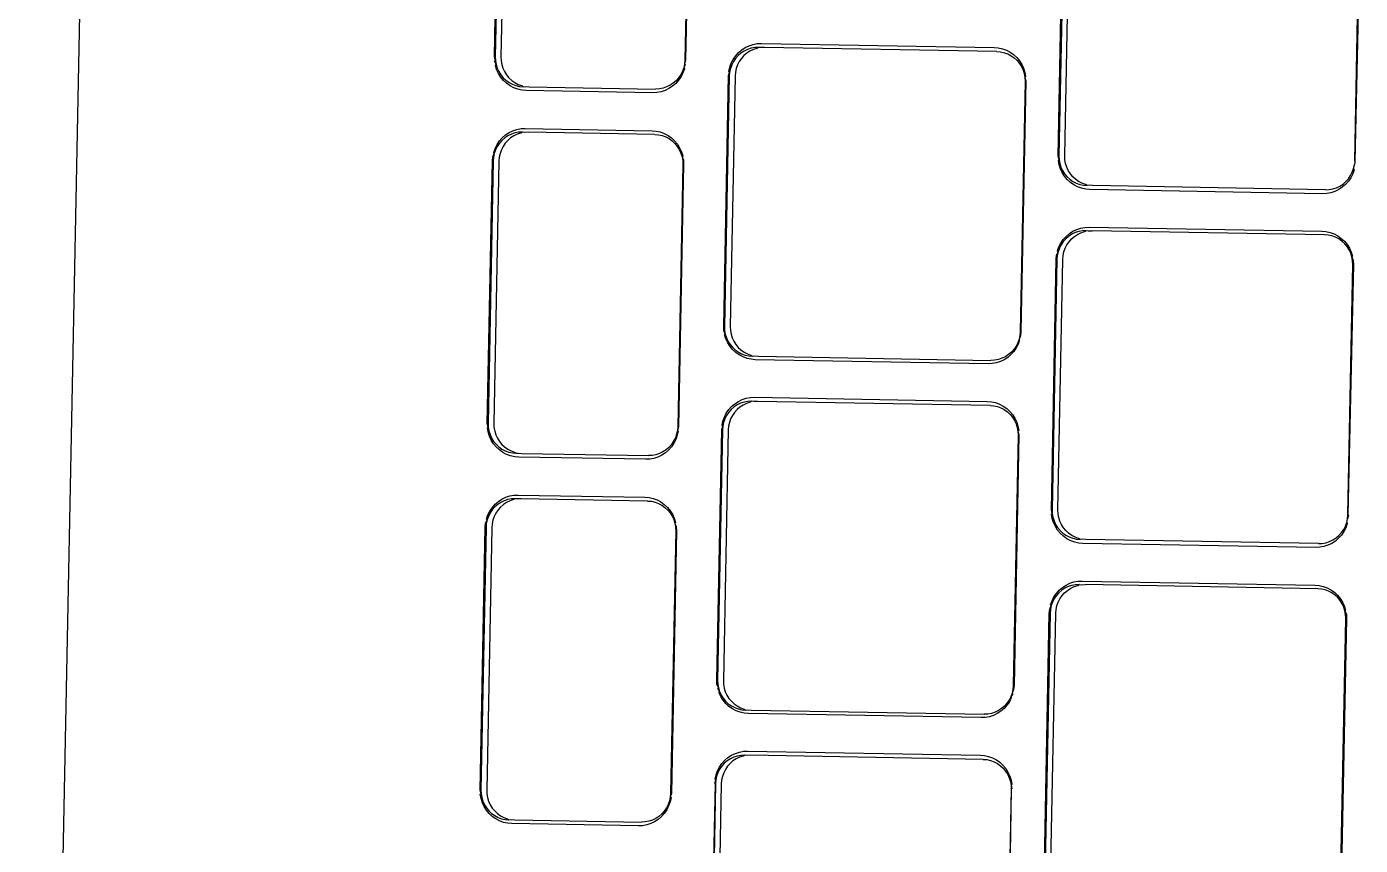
# Model space of a CAD drawing. Header units: millimetres. Extents: x 44692 to 659456, y -26273 to 96111.
# Drawn here: x 257766.3 to 257829.2, y -11892.9 to -11854.3 of the extents above; entities that cross this region are included whole.
import ezdxf

# ---------------------------------------------------------------- set-up
doc = ezdxf.new("R2010")
doc.units = ezdxf.units.MM
doc.header["$LTSCALE"] = 100
doc.layers.add('Muebles', color=112, linetype='Continuous')

msp = doc.modelspace()

# ---------------------------------------------------------------- linework, layer by layer
at = {"layer": 'Muebles'}
for p, q in [((257771.133, -11734.54), (257766.327, -11981.102)), ((257788.372, -11855.716), (257788.613, -11843.343)), ((257788.648, -11843.348), (257788.407, -11855.71)), ((257788.921, -11843.353), (257788.68, -11855.715)), ((257797.59, -11843.506), (257797.349, -11855.868)), ((257797.625, -11843.502), (257797.384, -11855.875)), ((257814.943, -11860.4), (257815.173, -11848.583)), ((257815.209, -11848.576), (257814.978, -11860.382)), ((257815.251, -11860.387), (257815.482, -11848.581)), ((257828.915, -11860.628), (257829.145, -11848.822)), ((257829.18, -11848.83), (257828.915, -11860.628)), ((257800.028, -11855.385), (257800.195, -11855.275)), ((257800.301, -11855.364), (257800.141, -11855.441)), ((257800.195, -11855.275), (257800.376, -11855.189)), ((257800.47, -11855.309), (257800.301, -11855.364)), ((257800.376, -11855.189), (257800.566, -11855.127)), ((257800.574, -11855.369), (257800.414, -11855.445)), ((257800.644, -11855.277), (257800.47, -11855.309)), ((257800.566, -11855.127), (257800.762, -11855.091)), ((257800.743, -11855.314), (257800.574, -11855.369)), ((257800.82, -11855.268), (257800.644, -11855.277)), ((257800.82, -11855.268), (257800.743, -11855.314)), ((257800.762, -11855.091), (257800.955, -11855.081)), ((257800.917, -11855.282), (257800.82, -11855.268)), ((257801.093, -11855.273), (257800.917, -11855.282)), ((257800.955, -11855.081), (257811.926, -11855.275)), ((257812.054, -11855.467), (257801.093, -11855.273)), ((257811.926, -11855.275), (257812.119, -11855.291)), ((257812.119, -11855.291), (257812.314, -11855.334)), ((257812.314, -11855.334), (257812.501, -11855.403)), ((257788.415, -11855.891), (257788.372, -11855.716)), ((257788.381, -11855.915), (257788.415, -11855.891)), ((257788.446, -11856.07), (257788.381, -11855.915)), ((257788.407, -11855.71), (257788.415, -11855.891)), ((257788.415, -11855.891), (257788.446, -11856.07)), ((257788.68, -11855.715), (257788.688, -11855.896)), ((257788.688, -11855.896), (257788.719, -11856.075)), ((257797.349, -11855.868), (257797.334, -11856.049)), ((257797.384, -11855.875), (257797.334, -11856.049)), ((257799.535, -11856.013), (257799.626, -11855.832)), ((257799.636, -11855.934), (257799.555, -11856.094)), ((257799.626, -11855.832), (257799.741, -11855.666)), ((257799.737, -11855.787), (257799.636, -11855.934)), ((257799.857, -11855.654), (257799.737, -11855.787)), ((257799.741, -11855.666), (257799.875, -11855.515)), ((257799.909, -11855.939), (257799.828, -11856.099)), ((257799.992, -11855.538), (257799.857, -11855.654)), ((257799.875, -11855.515), (257800.028, -11855.385)), ((257800.01, -11855.792), (257799.909, -11855.939)), ((257800.141, -11855.441), (257799.992, -11855.538)), ((257800.13, -11855.659), (257800.01, -11855.792)), ((257800.265, -11855.543), (257800.13, -11855.659)), ((257800.414, -11855.445), (257800.265, -11855.543)), ((257812.054, -11855.467), (257812.23, -11855.481)), ((257812.23, -11855.481), (257812.403, -11855.52)), ((257812.403, -11855.52), (257812.569, -11855.58)), ((257812.501, -11855.403), (257812.678, -11855.495)), ((257812.569, -11855.58), (257812.726, -11855.663)), ((257812.678, -11855.495), (257812.841, -11855.611)), ((257812.726, -11855.663), (257812.871, -11855.765)), ((257812.841, -11855.611), (257812.989, -11855.747)), ((257812.871, -11855.765), (257813.002, -11855.886)), ((257812.989, -11855.747), (257813.117, -11855.901)), ((257813.002, -11855.886), (257813.116, -11856.023)), ((257813.117, -11855.901), (257813.225, -11856.072)), ((257788.416, -11856.116), (257788.446, -11856.07)), ((257788.476, -11856.311), (257788.416, -11856.116)), ((257788.446, -11856.07), (257788.5, -11856.243)), ((257788.561, -11856.496), (257788.476, -11856.311)), ((257788.5, -11856.243), (257788.575, -11856.407)), ((257788.668, -11856.668), (257788.561, -11856.496)), ((257788.575, -11856.407), (257788.67, -11856.559)), ((257788.67, -11856.559), (257788.784, -11856.698)), ((257788.719, -11856.075), (257788.773, -11856.247)), ((257788.773, -11856.247), (257788.848, -11856.411)), ((257788.848, -11856.411), (257788.943, -11856.564)), ((257788.943, -11856.564), (257789.057, -11856.703)), ((257797.154, -11856.558), (257797.053, -11856.707)), ((257797.235, -11856.397), (257797.154, -11856.558)), ((257797.256, -11856.466), (257797.165, -11856.648)), ((257797.296, -11856.226), (257797.235, -11856.397)), ((257797.324, -11856.274), (257797.256, -11856.466)), ((257797.334, -11856.049), (257797.296, -11856.226)), ((257797.367, -11856.074), (257797.296, -11856.226)), ((257797.296, -11856.226), (257797.324, -11856.274)), ((257797.334, -11856.049), (257797.367, -11856.074)), ((257799.177, -11868.416), (257799.407, -11856.599)), ((257799.442, -11856.618), (257799.212, -11868.423)), ((257799.407, -11856.599), (257799.457, -11856.439)), ((257799.424, -11856.402), (257799.467, -11856.204)), ((257799.457, -11856.439), (257799.424, -11856.402)), ((257799.457, -11856.439), (257799.442, -11856.618)), ((257799.495, -11856.263), (257799.457, -11856.439)), ((257799.467, -11856.204), (257799.535, -11856.013)), ((257799.715, -11856.623), (257799.485, -11868.428)), ((257799.555, -11856.094), (257799.495, -11856.263)), ((257799.73, -11856.444), (257799.715, -11856.623)), ((257799.768, -11856.268), (257799.73, -11856.444)), ((257799.828, -11856.099), (257799.768, -11856.268)), ((257813.116, -11856.023), (257813.211, -11856.174)), ((257813.211, -11856.174), (257813.286, -11856.336)), ((257813.225, -11856.072), (257813.31, -11856.256)), ((257813.286, -11856.336), (257813.34, -11856.507)), ((257813.31, -11856.256), (257813.37, -11856.449)), ((257813.34, -11856.507), (257813.371, -11856.684)), ((257813.37, -11856.449), (257813.405, -11856.649)), ((257788.797, -11856.825), (257788.668, -11856.668)), ((257788.784, -11856.698), (257788.915, -11856.82)), ((257788.944, -11856.962), (257788.797, -11856.825)), ((257788.915, -11856.82), (257789.06, -11856.923)), ((257789.107, -11857.079), (257788.944, -11856.962)), ((257789.057, -11856.703), (257789.188, -11856.824)), ((257789.06, -11856.923), (257789.217, -11857.006)), ((257789.284, -11857.172), (257789.107, -11857.079)), ((257789.188, -11856.824), (257789.333, -11856.928)), ((257789.217, -11857.006), (257789.383, -11857.067)), ((257789.472, -11857.241), (257789.284, -11857.172)), ((257789.333, -11856.928), (257789.49, -11857.011)), ((257789.383, -11857.067), (257789.556, -11857.106)), ((257789.666, -11857.285), (257789.472, -11857.241)), ((257789.49, -11857.011), (257789.656, -11857.072)), ((257789.556, -11857.106), (257789.732, -11857.121)), ((257789.656, -11857.072), (257789.732, -11857.121)), ((257789.732, -11857.121), (257789.829, -11857.111)), ((257789.829, -11857.111), (257790.005, -11857.126)), ((257790.005, -11857.126), (257795.97, -11857.231)), ((257796.147, -11857.222), (257795.97, -11857.231)), ((257796.321, -11857.19), (257796.147, -11857.222)), ((257796.489, -11857.134), (257796.321, -11857.19)), ((257796.596, -11857.211), (257796.415, -11857.298)), ((257796.649, -11857.057), (257796.489, -11857.134)), ((257796.764, -11857.1), (257796.596, -11857.211)), ((257796.798, -11856.959), (257796.649, -11857.057)), ((257796.916, -11856.968), (257796.764, -11857.1)), ((257796.934, -11856.841), (257796.798, -11856.959)), ((257797.05, -11856.816), (257796.916, -11856.968)), ((257797.053, -11856.707), (257796.934, -11856.841)), ((257797.165, -11856.648), (257797.05, -11856.816)), ((257813.379, -11856.864), (257813.149, -11868.669)), ((257813.414, -11856.846), (257813.184, -11868.663)), ((257813.405, -11856.649), (257813.371, -11856.684)), ((257813.371, -11856.684), (257813.379, -11856.864)), ((257813.371, -11856.684), (257813.414, -11856.846)), ((257789.859, -11857.301), (257789.666, -11857.285)), ((257795.836, -11857.406), (257789.859, -11857.301)), ((257796.029, -11857.397), (257795.836, -11857.406)), ((257796.225, -11857.36), (257796.029, -11857.397)), ((257796.415, -11857.298), (257796.225, -11857.36)), ((257789.245, -11859.197), (257789.435, -11859.135)), ((257789.435, -11859.135), (257789.631, -11859.098)), ((257789.631, -11859.098), (257789.824, -11859.089)), ((257789.824, -11859.089), (257795.801, -11859.194)), ((257788.495, -11859.847), (257788.609, -11859.679)), ((257788.726, -11859.651), (257788.607, -11859.785)), ((257788.609, -11859.679), (257788.744, -11859.527)), ((257788.862, -11859.534), (257788.726, -11859.651)), ((257788.744, -11859.527), (257788.896, -11859.395)), ((257789.011, -11859.435), (257788.862, -11859.534)), ((257788.999, -11859.656), (257788.88, -11859.79)), ((257788.896, -11859.395), (257789.064, -11859.284)), ((257789.135, -11859.538), (257788.999, -11859.656)), ((257789.171, -11859.358), (257789.011, -11859.435)), ((257789.064, -11859.284), (257789.245, -11859.197)), ((257789.284, -11859.44), (257789.135, -11859.538)), ((257789.339, -11859.303), (257789.171, -11859.358)), ((257789.444, -11859.363), (257789.284, -11859.44)), ((257789.513, -11859.27), (257789.339, -11859.303)), ((257789.612, -11859.307), (257789.444, -11859.363)), ((257789.69, -11859.261), (257789.513, -11859.27)), ((257789.69, -11859.261), (257789.612, -11859.307)), ((257789.786, -11859.275), (257789.69, -11859.261)), ((257789.963, -11859.266), (257789.786, -11859.275)), ((257795.928, -11859.371), (257789.963, -11859.266)), ((257795.801, -11859.194), (257795.994, -11859.21)), ((257795.928, -11859.371), (257796.104, -11859.386)), ((257795.994, -11859.21), (257796.188, -11859.254)), ((257796.104, -11859.386), (257796.277, -11859.425)), ((257796.188, -11859.254), (257796.376, -11859.323)), ((257796.277, -11859.425), (257796.443, -11859.486)), ((257796.376, -11859.323), (257796.553, -11859.416)), ((257796.443, -11859.486), (257796.6, -11859.569)), ((257796.553, -11859.416), (257796.716, -11859.533)), ((257796.6, -11859.569), (257796.745, -11859.673)), ((257796.716, -11859.533), (257796.863, -11859.67)), ((257796.745, -11859.673), (257796.876, -11859.795)), ((257796.863, -11859.67), (257796.992, -11859.827)), ((257788.293, -11860.421), (257788.364, -11860.266)), ((257788.364, -11860.266), (257788.326, -11860.444)), ((257788.336, -11860.221), (257788.404, -11860.029)), ((257788.364, -11860.266), (257788.336, -11860.221)), ((257788.425, -11860.096), (257788.364, -11860.266)), ((257788.404, -11860.029), (257788.495, -11859.847)), ((257788.506, -11859.934), (257788.425, -11860.096)), ((257788.607, -11859.785), (257788.506, -11859.934)), ((257788.637, -11860.271), (257788.599, -11860.448)), ((257788.698, -11860.1), (257788.637, -11860.271)), ((257788.779, -11859.939), (257788.698, -11860.1)), ((257788.88, -11859.79), (257788.779, -11859.939)), ((257796.876, -11859.795), (257796.99, -11859.933)), ((257796.99, -11859.933), (257797.085, -11860.086)), ((257796.992, -11859.827), (257797.099, -11859.999)), ((257797.085, -11860.086), (257797.16, -11860.25)), ((257797.099, -11859.999), (257797.184, -11860.184)), ((257797.16, -11860.25), (257797.214, -11860.422)), ((257797.184, -11860.184), (257797.244, -11860.379)), ((257797.244, -11860.379), (257797.214, -11860.422)), ((257814.987, -11860.561), (257814.943, -11860.4)), ((257814.978, -11860.382), (257814.987, -11860.561)), ((257815.26, -11860.566), (257815.251, -11860.387)), ((257788.035, -11872.993), (257788.276, -11860.62)), ((257788.311, -11860.624), (257788.07, -11872.986)), ((257788.276, -11860.62), (257788.293, -11860.421)), ((257788.326, -11860.444), (257788.311, -11860.624)), ((257788.584, -11860.629), (257788.343, -11872.991)), ((257788.599, -11860.448), (257788.584, -11860.629)), ((257797.253, -11860.782), (257797.012, -11873.144)), ((257797.288, -11860.779), (257797.047, -11873.152)), ((257797.214, -11860.422), (257797.245, -11860.601)), ((257797.214, -11860.422), (257797.279, -11860.58)), ((257797.245, -11860.601), (257797.253, -11860.782)), ((257797.279, -11860.58), (257797.288, -11860.779)), ((257814.952, -11860.597), (257814.987, -11860.561)), ((257814.987, -11860.797), (257814.952, -11860.597)), ((257814.987, -11860.561), (257815.018, -11860.738)), ((257815.047, -11860.99), (257814.987, -11860.797)), ((257815.018, -11860.738), (257815.071, -11860.909)), ((257815.132, -11861.173), (257815.047, -11860.99)), ((257815.071, -11860.909), (257815.146, -11861.072)), ((257815.291, -11860.743), (257815.26, -11860.566)), ((257815.344, -11860.914), (257815.291, -11860.743)), ((257815.419, -11861.076), (257815.344, -11860.914)), ((257828.802, -11861.151), (257828.862, -11860.982)), ((257828.893, -11861.036), (257828.823, -11861.233)), ((257828.862, -11860.982), (257828.9, -11860.807)), ((257828.862, -11860.982), (257828.893, -11861.036)), ((257828.9, -11860.807), (257828.95, -11860.653)), ((257828.95, -11860.653), (257828.915, -11860.628)), ((257815.24, -11861.344), (257815.132, -11861.173)), ((257815.146, -11861.072), (257815.241, -11861.223)), ((257815.368, -11861.499), (257815.24, -11861.344)), ((257815.241, -11861.223), (257815.355, -11861.36)), ((257815.355, -11861.36), (257815.486, -11861.481)), ((257815.516, -11861.635), (257815.368, -11861.499)), ((257815.514, -11861.227), (257815.419, -11861.076)), ((257815.486, -11861.481), (257815.631, -11861.583)), ((257815.628, -11861.365), (257815.514, -11861.227)), ((257815.679, -11861.75), (257815.516, -11861.635)), ((257815.759, -11861.485), (257815.628, -11861.365)), ((257815.631, -11861.583), (257815.788, -11861.665)), ((257815.904, -11861.588), (257815.759, -11861.485)), ((257816.061, -11861.67), (257815.904, -11861.588)), ((257828.365, -11861.708), (257828.5, -11861.592)), ((257828.617, -11861.58), (257828.482, -11861.73)), ((257828.5, -11861.592), (257828.62, -11861.459)), ((257828.731, -11861.413), (257828.617, -11861.58)), ((257828.62, -11861.459), (257828.721, -11861.311)), ((257828.721, -11861.311), (257828.802, -11861.151)), ((257828.823, -11861.233), (257828.731, -11861.413)), ((257815.856, -11861.843), (257815.679, -11861.75)), ((257815.788, -11861.665), (257815.954, -11861.726)), ((257816.043, -11861.911), (257815.856, -11861.843)), ((257815.954, -11861.726), (257816.127, -11861.764)), ((257816.238, -11861.954), (257816.043, -11861.911)), ((257816.227, -11861.731), (257816.061, -11861.67)), ((257816.127, -11861.764), (257816.303, -11861.779)), ((257816.303, -11861.779), (257816.227, -11861.731)), ((257816.431, -11861.97), (257816.238, -11861.954)), ((257816.4, -11861.769), (257816.303, -11861.779)), ((257816.576, -11861.784), (257816.4, -11861.769)), ((257827.402, -11862.164), (257816.431, -11861.97)), ((257827.537, -11861.977), (257816.576, -11861.784)), ((257827.595, -11862.155), (257827.402, -11862.164)), ((257827.537, -11861.977), (257827.713, -11861.968)), ((257827.791, -11862.119), (257827.595, -11862.155)), ((257827.713, -11861.968), (257827.888, -11861.936)), ((257827.981, -11862.057), (257827.791, -11862.119)), ((257827.888, -11861.936), (257828.056, -11861.882)), ((257828.162, -11861.971), (257827.981, -11862.057)), ((257828.056, -11861.882), (257828.216, -11861.805)), ((257828.33, -11861.861), (257828.162, -11861.971)), ((257828.216, -11861.805), (257828.365, -11861.708)), ((257828.482, -11861.73), (257828.33, -11861.861)), ((257815.182, -11864.325), (257815.316, -11864.175)), ((257815.434, -11864.174), (257815.298, -11864.29)), ((257815.316, -11864.175), (257815.469, -11864.044)), ((257815.582, -11864.077), (257815.434, -11864.174)), ((257815.469, -11864.044), (257815.637, -11863.935)), ((257815.571, -11864.295), (257815.707, -11864.179)), ((257815.743, -11864), (257815.582, -11864.077)), ((257815.637, -11863.935), (257815.817, -11863.849)), ((257815.707, -11864.179), (257815.856, -11864.082)), ((257815.911, -11863.945), (257815.743, -11864)), ((257815.817, -11863.849), (257816.007, -11863.787)), ((257815.856, -11864.082), (257816.016, -11864.005)), ((257816.085, -11863.913), (257815.911, -11863.945)), ((257816.007, -11863.787), (257816.203, -11863.751)), ((257816.016, -11864.005), (257816.184, -11863.95)), ((257816.262, -11863.905), (257816.085, -11863.913)), ((257816.184, -11863.95), (257816.262, -11863.905)), ((257816.203, -11863.751), (257816.396, -11863.741)), ((257816.262, -11863.905), (257816.358, -11863.918)), ((257816.358, -11863.918), (257816.535, -11863.91)), ((257816.396, -11863.741), (257827.368, -11863.935)), ((257827.495, -11864.103), (257816.535, -11863.91)), ((257827.368, -11863.935), (257827.56, -11863.951)), ((257827.672, -11864.118), (257827.495, -11864.103)), ((257827.56, -11863.951), (257827.755, -11863.994)), ((257827.844, -11864.156), (257827.672, -11864.118)), ((257827.755, -11863.994), (257827.942, -11864.062)), ((257828.011, -11864.217), (257827.844, -11864.156)), ((257827.942, -11864.062), (257828.119, -11864.155)), ((257828.119, -11864.155), (257828.283, -11864.271)), ((257814.908, -11864.864), (257814.976, -11864.673)), ((257814.997, -11864.73), (257814.936, -11864.9)), ((257814.976, -11864.673), (257815.068, -11864.492)), ((257815.078, -11864.571), (257814.997, -11864.73)), ((257815.068, -11864.492), (257815.182, -11864.325)), ((257815.179, -11864.423), (257815.078, -11864.571)), ((257815.298, -11864.29), (257815.179, -11864.423)), ((257815.209, -11864.904), (257815.27, -11864.735)), ((257815.27, -11864.735), (257815.351, -11864.576)), ((257815.351, -11864.576), (257815.452, -11864.428)), ((257815.452, -11864.428), (257815.571, -11864.295)), ((257828.168, -11864.299), (257828.011, -11864.217)), ((257828.313, -11864.401), (257828.168, -11864.299)), ((257828.283, -11864.271), (257828.43, -11864.407)), ((257828.443, -11864.522), (257828.313, -11864.401)), ((257828.43, -11864.407), (257828.558, -11864.561)), ((257828.557, -11864.659), (257828.443, -11864.522)), ((257828.653, -11864.81), (257828.557, -11864.659)), ((257828.558, -11864.561), (257828.666, -11864.732)), ((257828.666, -11864.732), (257828.751, -11864.916)), ((257814.618, -11877.076), (257814.848, -11865.259)), ((257814.883, -11865.254), (257814.653, -11877.06)), ((257814.848, -11865.259), (257814.865, -11865.062)), ((257814.865, -11865.062), (257814.936, -11864.9)), ((257814.899, -11865.075), (257814.883, -11865.254)), ((257814.936, -11864.9), (257814.899, -11865.075)), ((257814.936, -11864.9), (257814.908, -11864.864)), ((257814.926, -11877.064), (257815.156, -11865.259)), ((257815.156, -11865.259), (257815.172, -11865.08)), ((257815.172, -11865.08), (257815.209, -11864.904)), ((257828.728, -11864.973), (257828.653, -11864.81)), ((257828.781, -11865.144), (257828.728, -11864.973)), ((257828.751, -11864.916), (257828.811, -11865.109)), ((257828.811, -11865.109), (257828.781, -11865.144)), ((257828.812, -11865.321), (257828.781, -11865.144)), ((257828.781, -11865.144), (257828.846, -11865.309)), ((257828.82, -11865.5), (257828.812, -11865.321)), ((257828.846, -11865.309), (257828.855, -11865.506)), ((257828.59, -11877.305), (257828.82, -11865.5)), ((257828.855, -11865.506), (257828.59, -11877.305)), ((257799.186, -11868.613), (257799.177, -11868.416)), ((257799.212, -11868.423), (257799.22, -11868.603)), ((257799.485, -11868.428), (257799.493, -11868.608)), ((257799.251, -11868.779), (257799.186, -11868.613)), ((257799.22, -11868.603), (257799.251, -11868.779)), ((257799.221, -11868.813), (257799.251, -11868.779)), ((257799.281, -11869.006), (257799.221, -11868.813)), ((257799.251, -11868.779), (257799.304, -11868.951)), ((257799.366, -11869.189), (257799.281, -11869.006)), ((257799.304, -11868.951), (257799.379, -11869.113)), ((257799.474, -11869.36), (257799.366, -11869.189)), ((257799.379, -11869.113), (257799.475, -11869.264)), ((257799.493, -11868.608), (257799.524, -11868.784)), ((257799.524, -11868.784), (257799.577, -11868.955)), ((257799.577, -11868.955), (257799.652, -11869.118)), ((257799.652, -11869.118), (257799.748, -11869.269)), ((257813.035, -11869.193), (257812.954, -11869.353)), ((257813.096, -11869.024), (257813.035, -11869.193)), ((257813.124, -11869.058), (257813.056, -11869.249)), ((257813.134, -11868.848), (257813.096, -11869.024)), ((257813.167, -11868.859), (257813.096, -11869.024)), ((257813.096, -11869.024), (257813.124, -11869.058)), ((257813.149, -11868.669), (257813.134, -11868.848)), ((257813.184, -11868.663), (257813.167, -11868.859)), ((257799.602, -11869.515), (257799.474, -11869.36)), ((257799.475, -11869.264), (257799.589, -11869.401)), ((257799.589, -11869.401), (257799.719, -11869.522)), ((257799.75, -11869.651), (257799.602, -11869.515)), ((257799.719, -11869.522), (257799.864, -11869.624)), ((257799.748, -11869.269), (257799.862, -11869.406)), ((257799.913, -11869.766), (257799.75, -11869.651)), ((257799.862, -11869.406), (257799.992, -11869.527)), ((257799.864, -11869.624), (257800.021, -11869.707)), ((257800.09, -11869.859), (257799.913, -11869.766)), ((257799.992, -11869.527), (257800.137, -11869.629)), ((257800.021, -11869.707), (257800.188, -11869.767)), ((257800.137, -11869.629), (257800.294, -11869.711)), ((257800.188, -11869.767), (257800.36, -11869.805)), ((257800.294, -11869.711), (257800.461, -11869.772)), ((257800.36, -11869.805), (257800.537, -11869.82)), ((257800.461, -11869.772), (257800.537, -11869.82)), ((257800.537, -11869.82), (257800.633, -11869.81)), ((257800.633, -11869.81), (257800.81, -11869.825)), ((257800.81, -11869.825), (257811.77, -11870.019)), ((257812.598, -11869.749), (257812.45, -11869.846)), ((257812.716, -11869.746), (257812.563, -11869.877)), ((257812.734, -11869.633), (257812.598, -11869.749)), ((257812.85, -11869.596), (257812.716, -11869.746)), ((257812.853, -11869.5), (257812.734, -11869.633)), ((257812.965, -11869.429), (257812.85, -11869.596)), ((257812.954, -11869.353), (257812.853, -11869.5)), ((257813.056, -11869.249), (257812.965, -11869.429)), ((257800.277, -11869.927), (257800.09, -11869.859)), ((257800.472, -11869.97), (257800.277, -11869.927)), ((257800.664, -11869.986), (257800.472, -11869.97)), ((257811.636, -11870.18), (257800.664, -11869.986)), ((257811.829, -11870.171), (257811.636, -11870.18)), ((257811.947, -11870.01), (257811.77, -11870.019)), ((257812.025, -11870.135), (257811.829, -11870.171)), ((257812.121, -11869.978), (257811.947, -11870.01)), ((257812.215, -11870.073), (257812.025, -11870.135)), ((257812.289, -11869.923), (257812.121, -11869.978)), ((257812.395, -11869.987), (257812.215, -11870.073)), ((257812.45, -11869.846), (257812.289, -11869.923)), ((257812.563, -11869.877), (257812.395, -11869.987)), ((257799.301, -11872.508), (257799.416, -11872.341)), ((257799.532, -11872.332), (257799.412, -11872.465)), ((257799.416, -11872.341), (257799.55, -11872.191)), ((257799.667, -11872.215), (257799.532, -11872.332)), ((257799.55, -11872.191), (257799.703, -11872.06)), ((257799.816, -11872.118), (257799.667, -11872.215)), ((257799.805, -11872.336), (257799.685, -11872.469)), ((257799.703, -11872.06), (257799.87, -11871.951)), ((257799.94, -11872.22), (257799.805, -11872.336)), ((257799.976, -11872.042), (257799.816, -11872.118)), ((257799.87, -11871.951), (257800.051, -11871.865)), ((257800.089, -11872.123), (257799.94, -11872.22)), ((257800.144, -11871.987), (257799.976, -11872.042)), ((257800.051, -11871.865), (257800.241, -11871.803)), ((257800.249, -11872.046), (257800.089, -11872.123)), ((257800.319, -11871.955), (257800.144, -11871.987)), ((257800.241, -11871.803), (257800.437, -11871.767)), ((257800.417, -11871.992), (257800.249, -11872.046)), ((257800.495, -11871.946), (257800.319, -11871.955)), ((257800.495, -11871.946), (257800.417, -11871.992)), ((257800.437, -11871.767), (257800.63, -11871.757)), ((257800.592, -11871.96), (257800.495, -11871.946)), ((257800.768, -11871.951), (257800.592, -11871.96)), ((257800.63, -11871.757), (257811.601, -11871.951)), ((257811.729, -11872.144), (257800.768, -11871.951)), ((257811.601, -11871.951), (257811.794, -11871.967)), ((257811.729, -11872.144), (257811.905, -11872.159)), ((257811.794, -11871.967), (257811.989, -11872.01)), ((257811.905, -11872.159), (257812.078, -11872.197)), ((257811.989, -11872.01), (257812.176, -11872.078)), ((257812.078, -11872.197), (257812.244, -11872.258)), ((257812.176, -11872.078), (257812.353, -11872.171)), ((257812.244, -11872.258), (257812.401, -11872.34)), ((257812.353, -11872.171), (257812.516, -11872.287)), ((257812.401, -11872.34), (257812.546, -11872.443)), ((257812.516, -11872.287), (257812.664, -11872.423)), ((257799.099, -11873.078), (257799.142, -11872.88)), ((257799.17, -11872.941), (257799.132, -11873.117)), ((257799.142, -11872.88), (257799.209, -11872.689)), ((257799.23, -11872.772), (257799.17, -11872.941)), ((257799.209, -11872.689), (257799.301, -11872.508)), ((257799.311, -11872.612), (257799.23, -11872.772)), ((257799.412, -11872.465), (257799.311, -11872.612)), ((257799.443, -11872.946), (257799.405, -11873.121)), ((257799.503, -11872.777), (257799.443, -11872.946)), ((257799.584, -11872.617), (257799.503, -11872.777)), ((257799.685, -11872.469), (257799.584, -11872.617)), ((257812.546, -11872.443), (257812.677, -11872.563)), ((257812.664, -11872.423), (257812.792, -11872.577)), ((257812.677, -11872.563), (257812.791, -11872.701)), ((257812.791, -11872.701), (257812.886, -11872.852)), ((257812.792, -11872.577), (257812.9, -11872.748)), ((257812.886, -11872.852), (257812.961, -11873.014)), ((257812.9, -11872.748), (257812.985, -11872.932)), ((257812.985, -11872.932), (257813.045, -11873.125)), ((257788.078, -11873.167), (257788.035, -11872.993)), ((257788.044, -11873.191), (257788.078, -11873.167)), ((257788.079, -11873.393), (257788.044, -11873.191)), ((257788.07, -11872.986), (257788.078, -11873.167)), ((257788.078, -11873.167), (257788.109, -11873.346)), ((257788.139, -11873.588), (257788.079, -11873.393)), ((257788.109, -11873.346), (257788.163, -11873.519)), ((257788.224, -11873.773), (257788.139, -11873.588)), ((257788.163, -11873.519), (257788.238, -11873.683)), ((257788.343, -11872.991), (257788.351, -11873.172)), ((257788.351, -11873.172), (257788.383, -11873.351)), ((257788.383, -11873.351), (257788.436, -11873.523)), ((257788.436, -11873.523), (257788.511, -11873.688)), ((257796.959, -11873.502), (257796.899, -11873.673)), ((257796.987, -11873.55), (257796.92, -11873.742)), ((257796.997, -11873.325), (257796.959, -11873.502)), ((257797.03, -11873.35), (257796.987, -11873.55)), ((257797.012, -11873.144), (257796.997, -11873.325)), ((257797.047, -11873.152), (257796.997, -11873.325)), ((257796.997, -11873.325), (257797.03, -11873.35)), ((257798.852, -11885.092), (257799.082, -11873.275)), ((257799.117, -11873.296), (257798.887, -11885.101)), ((257799.082, -11873.275), (257799.132, -11873.117)), ((257799.132, -11873.117), (257799.099, -11873.078)), ((257799.132, -11873.117), (257799.117, -11873.296)), ((257799.39, -11873.3), (257799.16, -11885.106)), ((257799.405, -11873.121), (257799.39, -11873.3)), ((257813.054, -11873.541), (257812.823, -11885.347)), ((257813.089, -11873.522), (257812.859, -11885.339)), ((257812.961, -11873.014), (257813.014, -11873.185)), ((257813.014, -11873.185), (257813.046, -11873.362)), ((257813.045, -11873.125), (257813.08, -11873.325)), ((257813.08, -11873.325), (257813.046, -11873.362)), ((257813.046, -11873.362), (257813.054, -11873.541)), ((257813.046, -11873.362), (257813.089, -11873.522)), ((257788.331, -11873.945), (257788.224, -11873.773)), ((257788.238, -11873.683), (257788.333, -11873.835)), ((257788.46, -11874.101), (257788.331, -11873.945)), ((257788.333, -11873.835), (257788.447, -11873.974)), ((257788.447, -11873.974), (257788.578, -11874.096)), ((257788.607, -11874.238), (257788.46, -11874.101)), ((257788.511, -11873.688), (257788.606, -11873.84)), ((257788.578, -11874.096), (257788.723, -11874.199)), ((257788.606, -11873.84), (257788.72, -11873.979)), ((257788.72, -11873.979), (257788.851, -11874.101)), ((257788.723, -11874.199), (257788.88, -11874.282)), ((257788.851, -11874.101), (257788.996, -11874.204)), ((257788.996, -11874.204), (257789.153, -11874.287)), ((257796.462, -11874.235), (257796.313, -11874.333)), ((257796.597, -11874.118), (257796.462, -11874.235)), ((257796.714, -11874.093), (257796.579, -11874.244)), ((257796.716, -11873.983), (257796.597, -11874.118)), ((257796.828, -11873.924), (257796.714, -11874.093)), ((257796.817, -11873.834), (257796.716, -11873.983)), ((257796.899, -11873.673), (257796.817, -11873.834)), ((257796.92, -11873.742), (257796.828, -11873.924)), ((257788.771, -11874.355), (257788.607, -11874.238)), ((257788.948, -11874.448), (257788.771, -11874.355)), ((257788.88, -11874.282), (257789.046, -11874.343)), ((257789.135, -11874.517), (257788.948, -11874.448)), ((257789.046, -11874.343), (257789.219, -11874.382)), ((257789.33, -11874.561), (257789.135, -11874.517)), ((257789.153, -11874.287), (257789.319, -11874.348)), ((257789.219, -11874.382), (257789.395, -11874.397)), ((257789.319, -11874.348), (257789.395, -11874.397)), ((257789.523, -11874.577), (257789.33, -11874.561)), ((257789.395, -11874.397), (257789.492, -11874.387)), ((257789.492, -11874.387), (257789.668, -11874.402)), ((257795.499, -11874.683), (257789.523, -11874.577)), ((257789.668, -11874.402), (257795.633, -11874.507)), ((257795.692, -11874.673), (257795.499, -11874.683)), ((257795.81, -11874.498), (257795.633, -11874.507)), ((257795.888, -11874.637), (257795.692, -11874.673)), ((257795.984, -11874.466), (257795.81, -11874.498)), ((257796.078, -11874.574), (257795.888, -11874.637)), ((257796.152, -11874.41), (257795.984, -11874.466)), ((257796.259, -11874.487), (257796.078, -11874.574)), ((257796.313, -11874.333), (257796.152, -11874.41)), ((257796.427, -11874.376), (257796.259, -11874.487)), ((257796.579, -11874.244), (257796.427, -11874.376)), ((257788.407, -11876.803), (257788.56, -11876.671)), ((257788.674, -11876.711), (257788.525, -11876.81)), ((257788.56, -11876.671), (257788.728, -11876.561)), ((257788.834, -11876.634), (257788.674, -11876.711)), ((257788.728, -11876.561), (257788.908, -11876.473)), ((257788.947, -11876.716), (257788.798, -11876.814)), ((257789.003, -11876.579), (257788.834, -11876.634)), ((257788.908, -11876.473), (257789.098, -11876.411)), ((257789.107, -11876.639), (257788.947, -11876.716)), ((257789.177, -11876.546), (257789.003, -11876.579)), ((257789.098, -11876.411), (257789.294, -11876.374)), ((257789.276, -11876.583), (257789.107, -11876.639)), ((257789.353, -11876.537), (257789.177, -11876.546)), ((257789.353, -11876.537), (257789.276, -11876.583)), ((257789.294, -11876.374), (257789.488, -11876.365)), ((257789.45, -11876.551), (257789.353, -11876.537)), ((257789.626, -11876.542), (257789.45, -11876.551)), ((257789.488, -11876.365), (257795.464, -11876.47)), ((257795.591, -11876.648), (257789.626, -11876.542)), ((257795.464, -11876.47), (257795.657, -11876.487)), ((257795.591, -11876.648), (257795.768, -11876.662)), ((257795.657, -11876.487), (257795.852, -11876.53)), ((257795.768, -11876.662), (257795.94, -11876.701)), ((257795.852, -11876.53), (257796.039, -11876.599)), ((257795.94, -11876.701), (257796.107, -11876.762)), ((257796.039, -11876.599), (257796.216, -11876.693)), ((257796.216, -11876.693), (257796.379, -11876.809)), ((257787.999, -11877.498), (257788.067, -11877.305)), ((257788.088, -11877.372), (257788.028, -11877.542)), ((257788.067, -11877.305), (257788.159, -11877.123)), ((257788.169, -11877.21), (257788.088, -11877.372)), ((257788.159, -11877.123), (257788.273, -11876.955)), ((257788.27, -11877.061), (257788.169, -11877.21)), ((257788.39, -11876.927), (257788.27, -11877.061)), ((257788.273, -11876.955), (257788.407, -11876.803)), ((257788.361, -11877.376), (257788.301, -11877.547)), ((257788.442, -11877.215), (257788.361, -11877.376)), ((257788.525, -11876.81), (257788.39, -11876.927)), ((257788.543, -11877.066), (257788.442, -11877.215)), ((257788.663, -11876.932), (257788.543, -11877.066)), ((257788.798, -11876.814), (257788.663, -11876.932)), ((257796.107, -11876.762), (257796.264, -11876.845)), ((257796.264, -11876.845), (257796.409, -11876.949)), ((257796.379, -11876.809), (257796.527, -11876.947)), ((257796.409, -11876.949), (257796.539, -11877.071)), ((257796.527, -11876.947), (257796.655, -11877.103)), ((257796.539, -11877.071), (257796.653, -11877.209)), ((257796.653, -11877.209), (257796.749, -11877.362)), ((257796.655, -11877.103), (257796.762, -11877.275)), ((257796.749, -11877.362), (257796.824, -11877.526)), ((257796.762, -11877.275), (257796.847, -11877.46)), ((257814.661, -11877.239), (257814.618, -11877.076)), ((257814.627, -11877.273), (257814.661, -11877.239)), ((257814.662, -11877.472), (257814.627, -11877.273)), ((257814.653, -11877.06), (257814.661, -11877.239)), ((257814.661, -11877.239), (257814.692, -11877.416)), ((257814.934, -11877.244), (257814.926, -11877.064)), ((257814.966, -11877.421), (257814.934, -11877.244)), ((257828.575, -11877.484), (257828.59, -11877.305)), ((257828.625, -11877.329), (257828.575, -11877.484)), ((257828.59, -11877.305), (257828.625, -11877.329)), ((257787.698, -11890.269), (257787.94, -11877.896)), ((257787.975, -11877.901), (257787.734, -11890.262)), ((257787.94, -11877.896), (257787.956, -11877.698)), ((257787.956, -11877.698), (257788.028, -11877.542)), ((257787.99, -11877.72), (257787.975, -11877.901)), ((257788.028, -11877.542), (257787.99, -11877.72)), ((257788.028, -11877.542), (257787.999, -11877.498)), ((257788.248, -11877.905), (257788.007, -11890.267)), ((257788.263, -11877.725), (257788.248, -11877.905)), ((257788.301, -11877.547), (257788.263, -11877.725)), ((257796.824, -11877.526), (257796.877, -11877.698)), ((257796.847, -11877.46), (257796.907, -11877.655)), ((257796.907, -11877.655), (257796.877, -11877.698)), ((257796.877, -11877.698), (257796.908, -11877.877)), ((257796.877, -11877.698), (257796.942, -11877.856)), ((257796.908, -11877.877), (257796.916, -11878.058)), ((257796.942, -11877.856), (257796.951, -11878.055)), ((257814.722, -11877.666), (257814.662, -11877.472)), ((257814.692, -11877.416), (257814.746, -11877.587)), ((257814.807, -11877.849), (257814.722, -11877.666)), ((257814.746, -11877.587), (257814.821, -11877.749)), ((257814.915, -11878.02), (257814.807, -11877.849)), ((257814.821, -11877.749), (257814.916, -11877.9)), ((257814.916, -11877.9), (257815.03, -11878.038)), ((257815.019, -11877.592), (257814.966, -11877.421)), ((257815.094, -11877.754), (257815.019, -11877.592)), ((257815.189, -11877.905), (257815.094, -11877.754)), ((257815.303, -11878.042), (257815.189, -11877.905)), ((257828.295, -11878.136), (257828.396, -11877.989)), ((257828.396, -11877.989), (257828.477, -11877.829)), ((257828.498, -11877.909), (257828.406, -11878.089)), ((257828.477, -11877.829), (257828.537, -11877.66)), ((257828.567, -11877.712), (257828.498, -11877.909)), ((257828.537, -11877.66), (257828.575, -11877.484)), ((257828.537, -11877.66), (257828.567, -11877.712)), ((257796.916, -11878.058), (257796.675, -11890.42)), ((257796.951, -11878.055), (257796.71, -11890.428)), ((257815.043, -11878.175), (257814.915, -11878.02)), ((257815.03, -11878.038), (257815.161, -11878.158)), ((257815.191, -11878.311), (257815.043, -11878.175)), ((257815.161, -11878.158), (257815.306, -11878.261)), ((257815.354, -11878.426), (257815.191, -11878.311)), ((257815.434, -11878.163), (257815.303, -11878.042)), ((257815.306, -11878.261), (257815.463, -11878.343)), ((257815.531, -11878.519), (257815.354, -11878.426)), ((257815.579, -11878.266), (257815.434, -11878.163)), ((257815.463, -11878.343), (257815.629, -11878.404)), ((257815.718, -11878.587), (257815.531, -11878.519)), ((257815.736, -11878.348), (257815.579, -11878.266)), ((257815.629, -11878.404), (257815.802, -11878.442)), ((257815.913, -11878.63), (257815.718, -11878.587)), ((257815.902, -11878.408), (257815.736, -11878.348)), ((257815.802, -11878.442), (257815.978, -11878.457)), ((257815.978, -11878.457), (257815.902, -11878.408)), ((257816.106, -11878.646), (257815.913, -11878.63)), ((257816.075, -11878.447), (257815.978, -11878.457)), ((257816.251, -11878.461), (257816.075, -11878.447)), ((257827.212, -11878.655), (257816.251, -11878.461)), ((257827.388, -11878.646), (257827.562, -11878.614)), ((257827.562, -11878.614), (257827.731, -11878.559)), ((257827.731, -11878.559), (257827.891, -11878.483)), ((257828.004, -11878.537), (257827.837, -11878.646)), ((257827.891, -11878.483), (257828.04, -11878.386)), ((257828.157, -11878.406), (257828.004, -11878.537)), ((257828.04, -11878.386), (257828.175, -11878.269)), ((257828.291, -11878.256), (257828.157, -11878.406)), ((257828.175, -11878.269), (257828.295, -11878.136)), ((257828.406, -11878.089), (257828.291, -11878.256)), ((257827.077, -11878.84), (257816.106, -11878.646)), ((257827.27, -11878.83), (257827.077, -11878.84)), ((257827.212, -11878.655), (257827.388, -11878.646)), ((257827.466, -11878.794), (257827.27, -11878.83)), ((257827.656, -11878.733), (257827.466, -11878.794)), ((257827.837, -11878.646), (257827.656, -11878.733)), ((257815.492, -11880.524), (257815.682, -11880.463)), ((257815.682, -11880.463), (257815.878, -11880.427)), ((257815.878, -11880.427), (257816.071, -11880.417)), ((257816.071, -11880.417), (257827.043, -11880.611)), ((257814.743, -11881.168), (257814.857, -11881.001)), ((257814.854, -11881.101), (257814.753, -11881.248)), ((257814.973, -11880.968), (257814.854, -11881.101)), ((257814.857, -11881.001), (257814.991, -11880.851)), ((257815.108, -11880.852), (257814.973, -11880.968)), ((257814.991, -11880.851), (257815.144, -11880.72)), ((257815.026, -11881.253), (257815.127, -11881.106)), ((257815.257, -11880.755), (257815.108, -11880.852)), ((257815.127, -11881.106), (257815.246, -11880.973)), ((257815.144, -11880.72), (257815.312, -11880.611)), ((257815.246, -11880.973), (257815.381, -11880.857)), ((257815.418, -11880.678), (257815.257, -11880.755)), ((257815.312, -11880.611), (257815.492, -11880.524)), ((257815.381, -11880.857), (257815.53, -11880.759)), ((257815.586, -11880.623), (257815.418, -11880.678)), ((257815.53, -11880.759), (257815.691, -11880.683)), ((257815.76, -11880.591), (257815.586, -11880.623)), ((257815.691, -11880.683), (257815.859, -11880.628)), ((257815.937, -11880.583), (257815.76, -11880.591)), ((257815.859, -11880.628), (257815.937, -11880.583)), ((257815.937, -11880.583), (257816.033, -11880.596)), ((257816.033, -11880.596), (257816.21, -11880.587)), ((257827.17, -11880.781), (257816.21, -11880.587)), ((257827.043, -11880.611), (257827.235, -11880.627)), ((257827.346, -11880.796), (257827.17, -11880.781)), ((257827.235, -11880.627), (257827.43, -11880.67)), ((257827.519, -11880.834), (257827.346, -11880.796)), ((257827.43, -11880.67), (257827.617, -11880.738)), ((257827.686, -11880.894), (257827.519, -11880.834)), ((257827.617, -11880.738), (257827.794, -11880.831)), ((257827.843, -11880.977), (257827.686, -11880.894)), ((257827.794, -11880.831), (257827.957, -11880.946)), ((257827.988, -11881.079), (257827.843, -11880.977)), ((257827.957, -11880.946), (257828.105, -11881.083)), ((257828.118, -11881.2), (257827.988, -11881.079)), ((257828.105, -11881.083), (257828.233, -11881.237)), ((257814.523, -11881.935), (257814.54, -11881.738)), ((257814.54, -11881.738), (257814.611, -11881.577)), ((257814.573, -11881.753), (257814.558, -11881.932)), ((257814.611, -11881.577), (257814.573, -11881.753)), ((257814.583, -11881.54), (257814.651, -11881.348)), ((257814.611, -11881.577), (257814.583, -11881.54)), ((257814.672, -11881.408), (257814.611, -11881.577)), ((257814.651, -11881.348), (257814.743, -11881.168)), ((257814.753, -11881.248), (257814.672, -11881.408)), ((257814.831, -11881.937), (257814.846, -11881.758)), ((257814.846, -11881.758), (257814.884, -11881.582)), ((257814.884, -11881.582), (257814.945, -11881.413)), ((257814.945, -11881.413), (257815.026, -11881.253)), ((257828.232, -11881.337), (257828.118, -11881.2)), ((257828.328, -11881.488), (257828.232, -11881.337)), ((257828.233, -11881.237), (257828.341, -11881.408)), ((257828.403, -11881.65), (257828.328, -11881.488)), ((257828.341, -11881.408), (257828.426, -11881.591)), ((257828.456, -11881.822), (257828.403, -11881.65)), ((257828.426, -11881.591), (257828.486, -11881.785)), ((257814.293, -11893.752), (257814.523, -11881.935)), ((257814.558, -11881.932), (257814.328, -11893.737)), ((257814.601, -11893.742), (257814.831, -11881.937)), ((257828.265, -11893.983), (257828.495, -11882.178)), ((257828.53, -11882.182), (257828.3, -11894.005)), ((257828.486, -11881.785), (257828.456, -11881.822)), ((257828.487, -11881.998), (257828.456, -11881.822)), ((257828.456, -11881.822), (257828.521, -11881.985)), ((257828.495, -11882.178), (257828.487, -11881.998)), ((257828.521, -11881.985), (257828.53, -11882.182)), ((257798.861, -11885.289), (257798.852, -11885.092)), ((257798.926, -11885.457), (257798.861, -11885.289)), ((257798.887, -11885.101), (257798.895, -11885.28)), ((257798.895, -11885.28), (257798.926, -11885.457)), ((257798.896, -11885.489), (257798.926, -11885.457)), ((257798.979, -11885.628), (257798.896, -11885.489)), ((257798.926, -11885.457), (257798.979, -11885.628)), ((257799.16, -11885.106), (257799.168, -11885.285)), ((257799.168, -11885.285), (257799.199, -11885.462)), ((257799.199, -11885.462), (257799.252, -11885.633)), ((257812.808, -11885.526), (257812.77, -11885.701)), ((257812.842, -11885.535), (257812.77, -11885.701)), ((257812.823, -11885.347), (257812.808, -11885.526)), ((257812.859, -11885.339), (257812.842, -11885.535)), ((257798.956, -11885.682), (257798.979, -11885.628)), ((257799.041, -11885.865), (257798.956, -11885.682)), ((257798.979, -11885.628), (257799.054, -11885.791)), ((257799.149, -11886.036), (257799.041, -11885.865)), ((257799.054, -11885.791), (257799.15, -11885.942)), ((257799.277, -11886.191), (257799.149, -11886.036)), ((257799.15, -11885.942), (257799.264, -11886.079)), ((257799.252, -11885.633), (257799.327, -11885.796)), ((257799.264, -11886.079), (257799.394, -11886.2)), ((257799.327, -11885.796), (257799.423, -11885.947)), ((257799.423, -11885.947), (257799.537, -11886.084)), ((257799.537, -11886.084), (257799.667, -11886.205)), ((257812.639, -11886.105), (257812.525, -11886.272)), ((257812.629, -11886.03), (257812.528, -11886.178)), ((257812.71, -11885.871), (257812.629, -11886.03)), ((257812.731, -11885.925), (257812.639, -11886.105)), ((257812.77, -11885.701), (257812.71, -11885.871)), ((257812.799, -11885.734), (257812.71, -11885.871)), ((257812.71, -11885.871), (257812.731, -11885.925)), ((257812.77, -11885.701), (257812.799, -11885.734)), ((257799.424, -11886.327), (257799.277, -11886.191)), ((257799.394, -11886.2), (257799.539, -11886.302)), ((257799.588, -11886.442), (257799.424, -11886.327)), ((257799.539, -11886.302), (257799.696, -11886.384)), ((257799.765, -11886.535), (257799.588, -11886.442)), ((257799.667, -11886.205), (257799.812, -11886.307)), ((257799.696, -11886.384), (257799.863, -11886.445)), ((257799.952, -11886.603), (257799.765, -11886.535)), ((257799.812, -11886.307), (257799.969, -11886.389)), ((257799.863, -11886.445), (257800.035, -11886.483)), ((257800.147, -11886.646), (257799.952, -11886.603)), ((257799.969, -11886.389), (257800.136, -11886.45)), ((257800.035, -11886.483), (257800.212, -11886.498)), ((257800.136, -11886.45), (257800.212, -11886.498)), ((257800.339, -11886.662), (257800.147, -11886.646)), ((257800.212, -11886.498), (257800.308, -11886.488)), ((257800.308, -11886.488), (257800.485, -11886.503)), ((257811.311, -11886.856), (257800.339, -11886.662)), ((257800.485, -11886.503), (257811.445, -11886.696)), ((257811.622, -11886.688), (257811.445, -11886.696)), ((257811.796, -11886.656), (257811.622, -11886.688)), ((257811.89, -11886.749), (257811.7, -11886.811)), ((257811.964, -11886.601), (257811.796, -11886.656)), ((257812.07, -11886.662), (257811.89, -11886.749)), ((257812.124, -11886.524), (257811.964, -11886.601)), ((257812.238, -11886.553), (257812.07, -11886.662)), ((257812.273, -11886.427), (257812.124, -11886.524)), ((257812.391, -11886.422), (257812.238, -11886.553)), ((257812.409, -11886.311), (257812.273, -11886.427)), ((257812.525, -11886.272), (257812.391, -11886.422)), ((257812.528, -11886.178), (257812.409, -11886.311)), ((257811.504, -11886.847), (257811.311, -11886.856)), ((257811.7, -11886.811), (257811.504, -11886.847)), ((257799.378, -11888.736), (257799.545, -11888.627)), ((257799.545, -11888.627), (257799.726, -11888.541)), ((257799.819, -11888.665), (257799.651, -11888.719)), ((257799.726, -11888.541), (257799.916, -11888.479)), ((257799.993, -11888.633), (257799.819, -11888.665)), ((257799.916, -11888.479), (257800.112, -11888.443)), ((257800.092, -11888.669), (257799.924, -11888.724)), ((257800.17, -11888.624), (257799.993, -11888.633)), ((257800.17, -11888.624), (257800.092, -11888.669)), ((257800.112, -11888.443), (257800.305, -11888.433)), ((257800.267, -11888.637), (257800.17, -11888.624)), ((257800.443, -11888.629), (257800.267, -11888.637)), ((257800.305, -11888.433), (257811.276, -11888.627)), ((257811.404, -11888.822), (257800.443, -11888.629)), ((257811.276, -11888.627), (257811.469, -11888.643)), ((257811.469, -11888.643), (257811.664, -11888.686)), ((257811.664, -11888.686), (257811.851, -11888.754)), ((257798.884, -11889.364), (257798.976, -11889.184)), ((257798.986, -11889.29), (257798.905, -11889.45)), ((257798.976, -11889.184), (257799.09, -11889.017)), ((257799.087, -11889.142), (257798.986, -11889.29)), ((257799.206, -11889.009), (257799.087, -11889.142)), ((257799.09, -11889.017), (257799.225, -11888.867)), ((257799.259, -11889.295), (257799.178, -11889.455)), ((257799.342, -11888.893), (257799.206, -11889.009)), ((257799.225, -11888.867), (257799.378, -11888.736)), ((257799.36, -11889.147), (257799.259, -11889.295)), ((257799.491, -11888.796), (257799.342, -11888.893)), ((257799.48, -11889.014), (257799.36, -11889.147)), ((257799.615, -11888.898), (257799.48, -11889.014)), ((257799.651, -11888.719), (257799.491, -11888.796)), ((257799.764, -11888.801), (257799.615, -11888.898)), ((257799.924, -11888.724), (257799.764, -11888.801)), ((257811.404, -11888.822), (257811.58, -11888.837)), ((257811.58, -11888.837), (257811.753, -11888.875)), ((257811.753, -11888.875), (257811.919, -11888.936)), ((257811.851, -11888.754), (257812.028, -11888.847)), ((257811.919, -11888.936), (257812.076, -11889.018)), ((257812.028, -11888.847), (257812.191, -11888.962)), ((257812.076, -11889.018), (257812.221, -11889.12)), ((257812.191, -11888.962), (257812.339, -11889.099)), ((257812.221, -11889.12), (257812.352, -11889.241)), ((257812.339, -11889.099), (257812.467, -11889.253)), ((257812.352, -11889.241), (257812.465, -11889.378)), ((257812.467, -11889.253), (257812.575, -11889.424)), ((257798.757, -11889.951), (257798.807, -11889.794)), ((257798.774, -11889.754), (257798.816, -11889.556)), ((257798.807, -11889.794), (257798.774, -11889.754)), ((257798.807, -11889.794), (257798.792, -11889.973)), ((257798.845, -11889.619), (257798.807, -11889.794)), ((257798.816, -11889.556), (257798.884, -11889.364)), ((257798.905, -11889.45), (257798.845, -11889.619)), ((257799.08, -11889.799), (257799.065, -11889.978)), ((257799.118, -11889.624), (257799.08, -11889.799)), ((257799.178, -11889.455), (257799.118, -11889.624)), ((257812.465, -11889.378), (257812.561, -11889.529)), ((257812.561, -11889.529), (257812.636, -11889.692)), ((257812.575, -11889.424), (257812.66, -11889.607)), ((257812.636, -11889.692), (257812.689, -11889.863)), ((257812.66, -11889.607), (257812.72, -11889.801)), ((257812.689, -11889.863), (257812.72, -11890.04)), ((257812.72, -11889.801), (257812.755, -11890.001)), ((257787.742, -11890.443), (257787.698, -11890.269)), ((257787.707, -11890.468), (257787.742, -11890.443)), ((257787.742, -11890.669), (257787.707, -11890.468)), ((257787.734, -11890.262), (257787.742, -11890.443)), ((257787.742, -11890.443), (257787.773, -11890.622)), ((257788.007, -11890.267), (257788.015, -11890.448)), ((257788.015, -11890.448), (257788.046, -11890.627)), ((257796.675, -11890.42), (257796.66, -11890.601)), ((257796.71, -11890.428), (257796.66, -11890.601)), ((257798.527, -11901.768), (257798.792, -11889.973)), ((257798.792, -11889.973), (257798.562, -11901.779)), ((257798.792, -11889.973), (257798.757, -11889.951)), ((257799.065, -11889.978), (257798.835, -11901.784)), ((257812.729, -11890.219), (257812.498, -11902.025)), ((257812.729, -11890.219), (257812.534, -11902.015)), ((257812.755, -11890.001), (257812.72, -11890.04)), ((257812.72, -11890.04), (257812.729, -11890.219)), ((257812.72, -11890.04), (257812.764, -11890.198)), ((257812.764, -11890.198), (257812.729, -11890.219)), ((257787.803, -11890.864), (257787.742, -11890.669)), ((257787.773, -11890.622), (257787.826, -11890.795)), ((257787.887, -11891.049), (257787.803, -11890.864)), ((257787.826, -11890.795), (257787.901, -11890.959)), ((257787.995, -11891.221), (257787.887, -11891.049)), ((257787.901, -11890.959), (257787.997, -11891.111)), ((257787.997, -11891.111), (257788.11, -11891.25)), ((257788.046, -11890.627), (257788.099, -11890.799)), ((257788.099, -11890.799), (257788.174, -11890.964)), ((257788.174, -11890.964), (257788.27, -11891.116)), ((257788.27, -11891.116), (257788.383, -11891.255)), ((257796.491, -11891.201), (257796.377, -11891.369)), ((257796.481, -11891.11), (257796.379, -11891.259)), ((257796.562, -11890.949), (257796.481, -11891.11)), ((257796.583, -11891.019), (257796.491, -11891.201)), ((257796.622, -11890.778), (257796.562, -11890.949)), ((257796.651, -11890.826), (257796.583, -11891.019)), ((257796.66, -11890.601), (257796.622, -11890.778)), ((257796.694, -11890.626), (257796.651, -11890.826)), ((257796.66, -11890.601), (257796.694, -11890.626)), ((257788.123, -11891.377), (257787.995, -11891.221)), ((257788.11, -11891.25), (257788.241, -11891.372)), ((257788.27, -11891.515), (257788.123, -11891.377)), ((257788.241, -11891.372), (257788.386, -11891.475)), ((257788.434, -11891.631), (257788.27, -11891.515)), ((257788.383, -11891.255), (257788.514, -11891.377)), ((257788.386, -11891.475), (257788.543, -11891.558)), ((257788.611, -11891.725), (257788.434, -11891.631)), ((257788.514, -11891.377), (257788.659, -11891.48)), ((257788.543, -11891.558), (257788.709, -11891.619)), ((257788.798, -11891.794), (257788.611, -11891.725)), ((257788.659, -11891.48), (257788.816, -11891.563)), ((257788.709, -11891.619), (257788.882, -11891.658)), ((257788.993, -11891.837), (257788.798, -11891.794)), ((257788.816, -11891.563), (257788.982, -11891.624)), ((257788.882, -11891.658), (257789.058, -11891.673)), ((257788.982, -11891.624), (257789.058, -11891.673)), ((257789.058, -11891.673), (257789.155, -11891.663)), ((257789.155, -11891.663), (257789.331, -11891.678)), ((257789.331, -11891.678), (257795.296, -11891.783)), ((257795.473, -11891.774), (257795.296, -11891.783)), ((257795.647, -11891.742), (257795.473, -11891.774)), ((257795.816, -11891.686), (257795.647, -11891.742)), ((257795.922, -11891.763), (257795.742, -11891.85)), ((257795.976, -11891.609), (257795.816, -11891.686)), ((257796.09, -11891.652), (257795.922, -11891.763)), ((257796.125, -11891.511), (257795.976, -11891.609)), ((257796.243, -11891.52), (257796.09, -11891.652)), ((257796.26, -11891.394), (257796.125, -11891.511)), ((257796.377, -11891.369), (257796.243, -11891.52)), ((257796.379, -11891.259), (257796.26, -11891.394)), ((257789.186, -11891.853), (257788.993, -11891.837)), ((257795.162, -11891.959), (257789.186, -11891.853)), ((257795.355, -11891.949), (257795.162, -11891.959)), ((257795.552, -11891.913), (257795.355, -11891.949)), ((257795.742, -11891.85), (257795.552, -11891.913))]:
    msp.add_line(p, q, dxfattribs=at)

doc.saveas('drawing.dxf')
